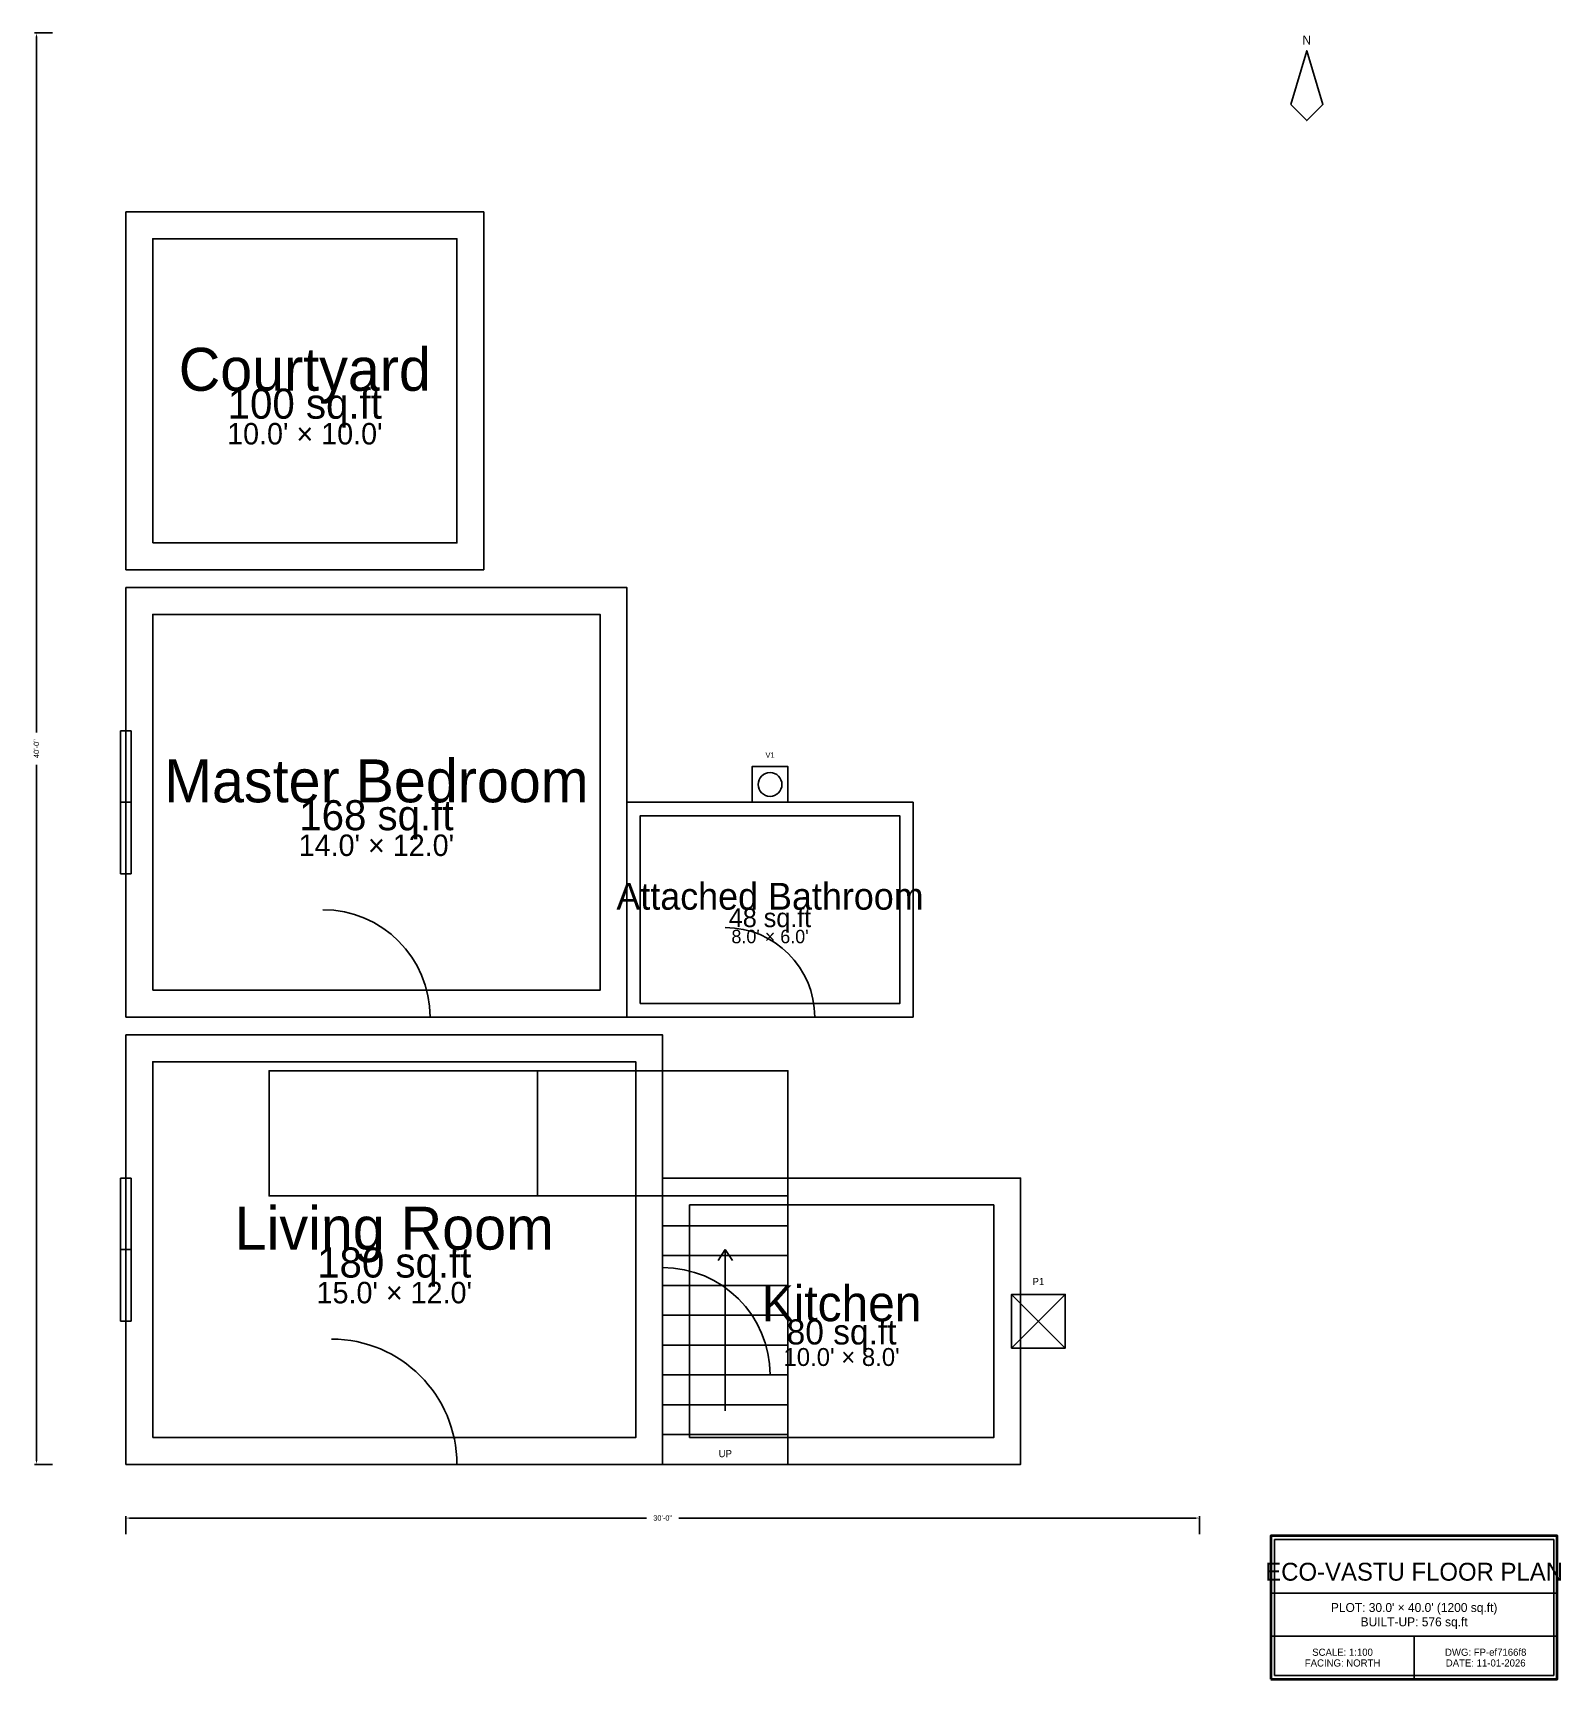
# Model space of a CAD drawing. Header units: feet. Extents: x -2.6 to 40.1, y -6 to 40.
import ezdxf
from ezdxf.enums import TextEntityAlignment as Align

# ---------------------------------------------------------------- set-up
doc = ezdxf.new("R2010")
doc.units = ezdxf.units.FT
for name, color, linetype in [('DOORS', 6, 'Continuous'), ('LABELS', 7, 'Continuous'), ('PLUMBING', 5, 'Continuous'), ('STAIRS', 3, 'Continuous'), ('VENTILATION', 4, 'Continuous'), ('WALLS', 1, 'Continuous'), ('WINDOWS', 4, 'Continuous')]:
    doc.layers.add(name, color=color, linetype=linetype)
doc.dimstyles.new('INDIAN_FT_IN', dxfattribs={"dimtxt": 0.15, "dimasz": 0.1, "dimexe": 0.05, "dimexo": 0.05, "dimtad": 1, "dimcen": 2.5, "dimazin": 3, "dimtfac": 1, "dimtmove": 0, "dimatfit": 3})

# ---------------------------------------------------------------- blocks, each defined once
blk = doc.blocks.new('_CLOSEDFILLED')
at = {"color": 0, "linetype": 'BYBLOCK'}
blk.add_solid([(-1, 0.16), (0, 0), (-1, -0.16)], dxfattribs=at)
blk = doc.blocks.new('*D1')
for p, q in [((0, -1.95), (0, -1.45)), ((0.1, -1.5), (14.55, -1.5)), ((15.45, -1.5), (29.9, -1.5)), ((30, -1.95), (30, -1.45))]:
    blk.add_line(p, q)
at = {"layer": 'Defpoints'}
for p in [(0, -1.5), (0, -2), (30, -2)]:
    blk.add_point(p, dxfattribs=at)
at = {"xscale": 0.1, "yscale": 0.1, "rotation": 180}
blk.add_blockref('_CLOSEDFILLED', (0, -1.5), dxfattribs=at)
at = {"xscale": 0.1, "yscale": 0.1}
blk.add_blockref('_CLOSEDFILLED', (30, -1.5), dxfattribs=at)
at = {"insert": (15, -1.5), "char_height": 0.15, "attachment_point": 5}
blk.add_mtext('30\'-0"', dxfattribs=at)
blk = doc.blocks.new('*D2')
for p, q in [((-2.05, 40), (-2.55, 40)), ((-2.5, 20.45), (-2.5, 39.9)), ((-2.5, 0.1), (-2.5, 19.55)), ((-2.05, 0), (-2.55, 0))]:
    blk.add_line(p, q)
at = {"layer": 'Defpoints'}
for p in [(-2, 40), (-2.5, 0), (-2, 0)]:
    blk.add_point(p, dxfattribs=at)
at = {"xscale": 0.1, "yscale": 0.1}
for p, rotation in [((-2.5, 40), 90), ((-2.5, 0), 270)]:
    blk.add_blockref('_CLOSEDFILLED', p, dxfattribs=dict(at, rotation=rotation))
at = {"insert": (-2.5, 20), "char_height": 0.15, "attachment_point": 5, "rotation": 90}
blk.add_mtext('40\'-0"', dxfattribs=at)

msp = doc.modelspace()

# ---------------------------------------------------------------- linework, layer by layer
at = {"layer": 'DOORS', "color": 0}
for p, q in [((5.5, 12.5), (8.5, 12.5)), ((16.75, 12.5), (19.25, 12.5)), ((5.75, 0), (9.25, 0))]:
    msp.add_line(p, q, dxfattribs=at)
at = {"layer": 'DOORS'}
for centre, radius in [((5.5, 12.5), 3), ((16.75, 12.5), 2.5), ((15, 2.5), 3), ((5.75, 0), 3.5)]:
    msp.add_arc(centre, radius, 0, 90, dxfattribs=at)
at = {"layer": 'LABELS', "color": 252}
for p, q in [((32, -3.6), (40, -3.6)), ((32, -4.8), (40, -4.8)), ((36, -6), (36, -4.8))]:
    msp.add_line(p, q, dxfattribs=at)
at = {"layer": 'LABELS'}
msp.add_lwpolyline([(32.55, 38), (33, 39.5), (33.45, 38), (33, 37.55), (32.55, 38)], close=True, dxfattribs=at)
at = {"layer": 'LABELS', "color": 250, "lineweight": 35}
msp.add_lwpolyline([(32, -6), (40, -6), (40, -2), (32, -2), (32, -6)], close=True, dxfattribs=at)
at = {"layer": 'LABELS', "color": 252}
msp.add_lwpolyline([(32.1, -5.9), (39.9, -5.9), (39.9, -2.1), (32.1, -2.1), (32.1, -5.9)], close=True, dxfattribs=at)
at = {"layer": 'PLUMBING'}
for p, q in [((24.75, 3.25), (26.25, 4.75)), ((26.25, 3.25), (24.75, 4.75))]:
    msp.add_line(p, q, dxfattribs=at)
msp.add_lwpolyline([(24.75, 3.25), (26.25, 3.25), (26.25, 4.75), (24.75, 4.75)], close=True, dxfattribs=at)
at = {"layer": 'STAIRS'}
for p, q in [((15, 6.667), (18.5, 6.667)), ((16.55, 5.7), (16.75, 6)), ((16.75, 1.5), (16.75, 6)), ((16.95, 5.7), (16.75, 6)), ((15, 5.833), (18.5, 5.833)), ((15, 5), (18.5, 5)), ((15, 4.167), (18.5, 4.167)), ((15, 3.333), (18.5, 3.333)), ((15, 2.5), (18.5, 2.5)), ((15, 1.667), (18.5, 1.667)), ((15, 0.833), (18.5, 0.833))]:
    msp.add_line(p, q, dxfattribs=at)
for points in [[(11.5, 7.5), (4, 7.5), (4, 11), (11.5, 11)], [(15, 7.5), (18.5, 7.5), (18.5, 11), (11.5, 11), (11.5, 7.5), (15, 7.5)], [(15, 0), (18.5, 0), (18.5, 7.5), (15, 7.5), (15, 0)]]:
    msp.add_lwpolyline(points, close=True, dxfattribs=at)
at = {"layer": 'VENTILATION'}
msp.add_lwpolyline([(17.5, 18.5), (18.5, 18.5), (18.5, 19.5), (17.5, 19.5)], close=True, dxfattribs=at)
msp.add_circle((18, 19), 0.333, dxfattribs=at)
at = {"layer": 'WALLS', "color": 1}
for points in [[(0, 25), (10, 25), (10, 35), (0, 35), (0, 25)], [(0, 12.5), (14, 12.5), (14, 24.5), (0, 24.5), (0, 12.5)], [(0, 0), (15, 0), (15, 12), (0, 12), (0, 0)], [(15, 0), (25, 0), (25, 8), (15, 8), (15, 0)]]:
    msp.add_lwpolyline(points, close=True, dxfattribs=at)
at = {"layer": 'WALLS'}
for points in [[(0.75, 25.75), (9.25, 25.75), (9.25, 34.25), (0.75, 34.25), (0.75, 25.75)], [(0.75, 13.25), (13.25, 13.25), (13.25, 23.75), (0.75, 23.75), (0.75, 13.25)], [(14.375, 12.875), (21.625, 12.875), (21.625, 18.125), (14.375, 18.125), (14.375, 12.875)], [(0.75, 0.75), (14.25, 0.75), (14.25, 11.25), (0.75, 11.25), (0.75, 0.75)], [(15.75, 0.75), (24.25, 0.75), (24.25, 7.25), (15.75, 7.25), (15.75, 0.75)]]:
    msp.add_lwpolyline(points, close=True, dxfattribs=at)
at = {"layer": 'WALLS', "color": 7}
msp.add_lwpolyline([(14, 12.5), (22, 12.5), (22, 18.5), (14, 18.5), (14, 12.5)], close=True, dxfattribs=at)
at = {"layer": 'WINDOWS', "color": 4}
for p, q in [((-0.15, 16.5), (-0.15, 20.5)), ((-0.15, 20.5), (0.15, 20.5)), ((0.15, 16.5), (0.15, 20.5)), ((-0.15, 18.5), (0.15, 18.5)), ((-0.15, 16.5), (0.15, 16.5)), ((-0.15, 4), (-0.15, 8)), ((-0.15, 8), (0.15, 8)), ((0.15, 4), (0.15, 8)), ((-0.15, 6), (0.15, 6)), ((-0.15, 4), (0.15, 4))]:
    msp.add_line(p, q, dxfattribs=at)

# ---------------------------------------------------------------- texts
at = {"layer": 'LABELS'}
msp.add_text('N', height=0.25, dxfattribs=at).set_placement((33, 39.8), align=Align.MIDDLE_CENTER)
at = {"layer": 'LABELS', "color": 250}
for s, height, p in [('Courtyard', 1.2, (5, 30.6)), ('Master Bedroom', 1.2, (7, 19.1)), ('Attached Bathroom', 0.75, (18, 15.875)), ('Living Room', 1.2, (7.5, 6.6)), ('Kitchen', 1, (20, 4.5)), ('ECO-VASTU FLOOR PLAN', 0.5, (36, -3))]:
    msp.add_text(s, height=height, dxfattribs=at).set_placement(p, align=Align.MIDDLE_CENTER)
at = {"layer": 'LABELS', "color": 251}
for s, height, p in [('100 sq.ft', 0.84, (5, 29.64)), ('168 sq.ft', 0.84, (7, 18.14)), ('48 sq.ft', 0.525, (18, 15.275)), ('180 sq.ft', 0.84, (7.5, 5.64)), ('80 sq.ft', 0.7, (20, 3.7)), ("PLOT: 30.0' × 40.0' (1200 sq.ft)", 0.25, (36, -4)), ('BUILT-UP: 576 sq.ft', 0.25, (36, -4.4))]:
    msp.add_text(s, height=height, dxfattribs=at).set_placement(p, align=Align.MIDDLE_CENTER)
at = {"layer": 'LABELS', "color": 252}
for s, height, p in [("10.0' × 10.0'", 0.6, (5, 28.8)), ("14.0' × 12.0'", 0.6, (7, 17.3)), ("8.0' × 6.0'", 0.375, (18, 14.75)), ("15.0' × 12.0'", 0.6, (7.5, 4.8)), ("10.0' × 8.0'", 0.5, (20, 3)), ('FACING: NORTH', 0.2, (34, -5.55)), ('SCALE: 1:100', 0.2, (34, -5.25)), ('DWG: FP-ef7166f8', 0.2, (38, -5.25)), ('DATE: 11-01-2026', 0.2, (38, -5.55))]:
    msp.add_text(s, height=height, dxfattribs=at).set_placement(p, align=Align.MIDDLE_CENTER)
at = {"layer": 'PLUMBING'}
msp.add_text('P1', height=0.2, dxfattribs=at).set_placement((25.5, 4.95), align=Align.BOTTOM_CENTER)
at = {"layer": 'STAIRS'}
msp.add_text('UP', height=0.2, dxfattribs=at).set_placement((16.75, 0.3), align=Align.MIDDLE_CENTER)
at = {"layer": 'VENTILATION'}
msp.add_text('V1', height=0.15, dxfattribs=at).set_placement((18, 19.7), align=Align.BOTTOM_CENTER)

# ---------------------------------------------------------------- dimensions: what is measured, and where the dimension line sits
dim = msp.add_linear_dim(base=(-2.5, 0), p1=(-2, 0), p2=(-2, 40), angle=90, text='40\'-0"', dimstyle='INDIAN_FT_IN', override={"dimtxt": 0.15})
dim.commit()
dim.dimension.update_dxf_attribs({"geometry": '*D2', "text_midpoint": (-2.5, 20)})
dim = msp.add_linear_dim(base=(0, -1.5), p1=(0, -2), p2=(30, -2), text='30\'-0"', dimstyle='INDIAN_FT_IN', override={"dimtxt": 0.15})
dim.commit()
dim.dimension.update_dxf_attribs({"geometry": '*D1', "text_midpoint": (15, -1.5)})

doc.saveas('drawing.dxf')
